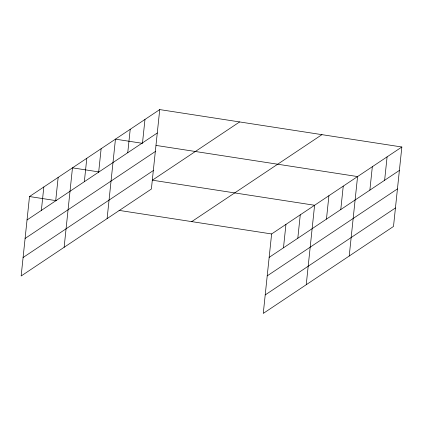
<?xml version="1.0" encoding="UTF-8"?>
<svg xmlns="http://www.w3.org/2000/svg" width="423" height="423" viewBox="0 0 423 423"><rect width="100%" height="100%" fill="white"/><g stroke="black" fill="none" stroke-linecap="round" stroke-linejoin="round"><path stroke-width="0.63" d="M159.735 109.583L29.499 196.542L21.15 275.997L151.381 189.039L159.735 109.583L401.85 147.003L393.501 226.458L263.265 313.417L271.619 233.961L401.85 147.003M41.364 210.4L43.828 186.977M55.693 200.835L58.152 177.411M64.127 247.302L72.476 167.846L98.897 171.928M84.341 181.7L86.805 158.281M98.67 172.135L101.129 148.716M107.104 218.606L115.453 139.151L142.519 143.334M127.751 152.714L130.215 129.295M142.514 142.858L144.973 119.439M283.479 247.815L285.943 224.396M297.808 238.249L300.267 214.831M306.241 284.721L314.596 205.266L152.375 180.193L239.635 121.93M326.456 219.119L328.92 195.696M340.785 209.554L343.243 186.131M349.218 256.021L357.572 176.565L156.05 145.422M369.871 190.133L372.33 166.71M384.629 180.277L387.093 156.854M27.04 219.965L157.271 133.002M25.094 238.456L155.331 151.497M23.096 257.507L153.327 170.548M191.719 221.615L321.951 134.651M269.155 257.38L399.386 170.421M267.209 275.87L397.446 188.912M265.21 294.926L395.442 207.963M29.499 196.542L56.566 200.724M119.048 210.384L271.619 233.961"/></g></svg>
